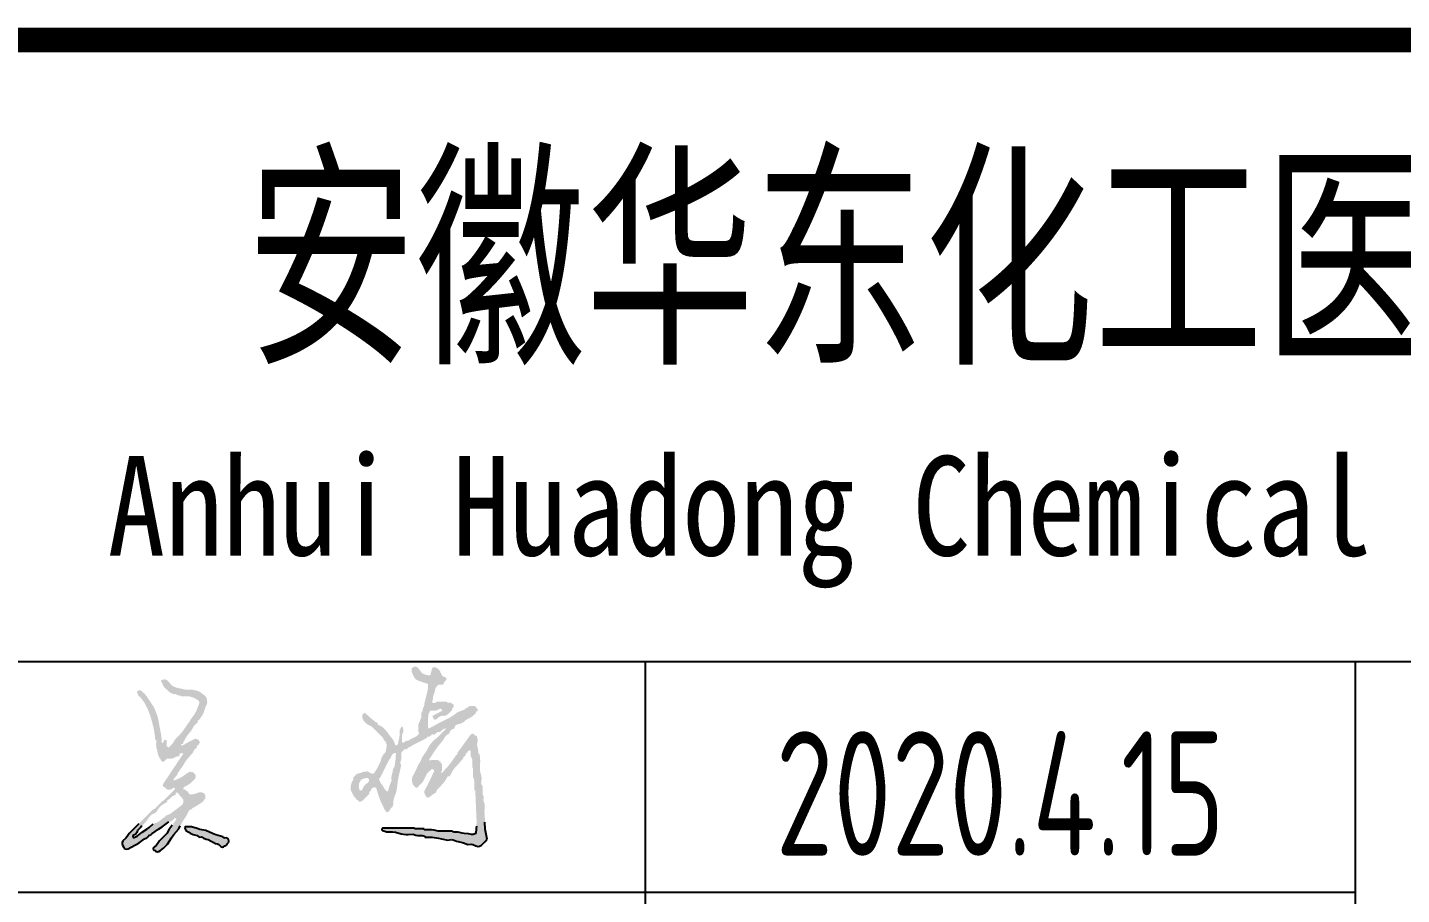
# Model space of a CAD drawing. Extents: x 4682119 to 9193858, y -786075 to -318274.
# Drawn here: x 4703808 to 4707678, y -343337 to -340895 of the extents above; entities that cross this region are included whole.
import ezdxf
from ezdxf.enums import TextEntityAlignment as Align

# ---------------------------------------------------------------- set-up
doc = ezdxf.new("R2010")
doc.units = 0
doc.header["$LTSCALE"] = 1000
doc.header["$MEASUREMENT"] = 0
doc.layers.get('0').update_dxf_attribs({"linetype": 'CONTINUOUS'})
doc.styles.add('sceie', font='sceie.shx', dxfattribs={"width": 0.7, "bigfont": 'sceic.shx'})
doc.styles.add('宋体', font='', dxfattribs={"width": 0.7})
doc.styles.get('宋体').set_extended_font_data('SimSun')

msp = doc.modelspace()

# ---------------------------------------------------------------- hatches: boundary and pattern name
h = msp.add_hatch(color=256)
h.dxf.hatch_style = 1
h.paths.add_polyline_path([(4704279.4, -342927.7), (4704285.2, -342923.1), (4704284.7, -342920.3), (4704285.8, -342918.1), (4704288.3, -342916.8), (4704290.9, -342913.4), (4704292, -342911.5), (4704293.5, -342907.4), (4704290, -342902.3), (4704287, -342900), (4704281, -342898.1), (4704265.8, -342905.5), (4704258.3, -342909.5), (4704243.5, -342917.9), (4704241.5, -342916.9), (4704240.6, -342914.7), (4704241.4, -342912.6), (4704244.1, -342913), (4704246.4, -342911.1), (4704246.7, -342908.5), (4704254.6, -342894.4), (4704259.2, -342887.6), (4704269.6, -342875.1), (4704275.1, -342864.9), (4704278.8, -342860.1), (4704287.3, -342852.2), (4704286.8, -342849.5), (4704287.9, -342847.2), (4704290.4, -342846), (4704300.3, -342832.4), (4704304.3, -342824.5), (4704309.2, -342808.5), (4704313.3, -342801), (4704314.2, -342796.1), (4704313.3, -342787.6), (4704311.7, -342781.8), (4704309.7, -342778.9), (4704305, -342775.1), (4704294, -342766.8), (4704287.2, -342763.6), (4704273.7, -342760.5), (4704266.7, -342760.5), (4704263.1, -342760.5), (4704256, -342760.5), (4704244.3, -342758.1), (4704238.5, -342756.9), (4704226.9, -342754.3), (4704217.8, -342750.5), (4704213.4, -342747.2), (4704207.1, -342739.7), (4704204.6, -342737.2), (4704203.3, -342735.9), (4704200.8, -342733.4), (4704195.8, -342731.4), (4704192.6, -342731.2), (4704187.3, -342732.4), (4704184.7, -342733.9), (4704184.2, -342737.6), (4704186.2, -342739.7), (4704190.8, -342750), (4704194.5, -342755), (4704202.9, -342762.6), (4704209.2, -342767.9), (4704212.9, -342770.1), (4704220.6, -342773), (4704224.9, -342772.4), (4704227.8, -342773.3), (4704231, -342776.2), (4704235.4, -342776.2), (4704237.8, -342777), (4704241.4, -342779.3), (4704250.6, -342779.3), (4704255.2, -342779.3), (4704264.4, -342779.3), (4704274.9, -342782.5), (4704280.1, -342784.8), (4704289.4, -342790.7), (4704291.8, -342794.7), (4704292.1, -342797.9), (4704290.4, -342802.2), (4704283.5, -342819.9), (4704278.8, -342828.6), (4704267.5, -342843.9), (4704264.8, -342849.2), (4704263.1, -342851.8), (4704259.2, -342856.4), (4704246.6, -342875.1), (4704239.4, -342884), (4704223.7, -342900.1), (4704217.7, -342910.3), (4704213.8, -342915.1), (4704205, -342923.1), (4704204, -342921), (4704201.9, -342920.2), (4704199.8, -342921), (4704199.8, -342913.5), (4704199.8, -342909.7), (4704199.8, -342902.2), (4704197.3, -342901.7), (4704196, -342901.5), (4704193.5, -342901.2), (4704191.9, -342905.2), (4704190.8, -342907.1), (4704188.3, -342910.6), (4704186.5, -342910.2), (4704185.4, -342908.1), (4704186.2, -342906.4), (4704185.4, -342898.1), (4704185, -342893.9), (4704184.1, -342885.6), (4704182.5, -342877.2), (4704181.6, -342873.1), (4704180, -342864.7), (4704177.9, -342852.1), (4704176.6, -342845.9), (4704173.7, -342833.5), (4704166.4, -342815.1), (4704161.8, -342806.1), (4704150.8, -342789.7), (4704143.7, -342778.8), (4704139.4, -342773.6), (4704130, -342764.7), (4704126, -342762.3), (4704122.8, -342762), (4704118.5, -342763.7), (4704116.6, -342764.6), (4704116.1, -342767.3), (4704117.5, -342768.9), (4704119.1, -342774.6), (4704121.1, -342777.6), (4704125.8, -342781.4), (4704134.8, -342793.1), (4704138.8, -342799.5), (4704145.6, -342812.6), (4704152.4, -342829.8), (4704155.4, -342838.6), (4704160.2, -342856.4), (4704161.4, -342861.4), (4704162.1, -342863.9), (4704163.3, -342868.9), (4704165, -342878.9), (4704165.8, -342883.9), (4704167.5, -342893.9), (4704166.6, -342897.4), (4704167.7, -342900.2), (4704170.6, -342902.2), (4704170.2, -342914.8), (4704170.8, -342921.3), (4704173.7, -342933.5), (4704176, -342944.1), (4704178.2, -342949.4), (4704184.1, -342958.5), (4704186, -342961.8), (4704188.8, -342963.2), (4704192.5, -342962.7), (4704195.8, -342959.3), (4704197.5, -342957.7), (4704200.8, -342954.3), (4704211.4, -342954.6), (4704217.2, -342953.5), (4704226.9, -342949.1), (4704230, -342948), (4704231.9, -342947.7), (4704235.2, -342948.1), (4704235.1, -342943.1), (4704238.5, -342939.2), (4704243.5, -342938.7), (4704245.4, -342939.7), (4704245.9, -342942.3), (4704244.6, -342943.9), (4704222.7, -342976.3), (4704211.8, -342992.5), (4704190.4, -343025.2), (4704188.7, -343028.8), (4704190, -343032.7), (4704193.5, -343034.6), (4704197, -343037.3), (4704198.7, -343038.7), (4704201.9, -343041.8), (4704208.8, -343041.9), (4704212.8, -343040.7), (4704218.5, -343036.6), (4704220.1, -343036), (4704221.5, -343036.4), (4704222.7, -343037.7), (4704223.1, -343039.3), (4704222.8, -343040.6), (4704221.6, -343041.8), (4704209.6, -343053.9), (4704203.5, -343060), (4704191.4, -343072.1), (4704189.8, -343072.9), (4704188.9, -343073.3), (4704187.3, -343074.1), (4704178.9, -343082.5), (4704174.8, -343086.6), (4704166.4, -343095), (4704164.8, -343095.8), (4704163.9, -343096.2), (4704162.3, -343097.1), (4704135.2, -343124.2), (4704121.6, -343137.7), (4704094.5, -343164.8), (4704088.6, -343174), (4704085, -343178.3), (4704076.8, -343185.6), (4704074.8, -343190.2), (4704074.6, -343193.3), (4704075.8, -343198.1), (4704077.9, -343202.3), (4704078.9, -343204.4), (4704081, -343208.5), (4704087.8, -343209), (4704091.8, -343208), (4704097.7, -343204.4), (4704114.2, -343196), (4704122.2, -343191.2), (4704137.3, -343180.4), (4704143.9, -343177.1), (4704147.1, -343174.6), (4704151.8, -343169), (4704154.6, -343169.4), (4704156.8, -343168.3), (4704158.1, -343165.8), (4704177.3, -343152.5), (4704186.9, -343145.9), (4704206, -343132.5), (4704212, -343131.2), (4704215.2, -343129.5), (4704219.6, -343125.2), (4704220.5, -343123), (4704222.4, -343121.8), (4704224.8, -343122.1), (4704226.7, -343123), (4704227.2, -343125.7), (4704225.8, -343127.3), (4704223.7, -343131.2), (4704222.1, -343133), (4704218.5, -343135.6), (4704219, -343138.4), (4704217.9, -343140.6), (4704215.4, -343141.9), (4704208.9, -343150.6), (4704206, -343155.2), (4704200.8, -343164.8), (4704192.5, -343173.1), (4704188.3, -343177.3), (4704180, -343185.6), (4704174, -343194.4), (4704170.4, -343198.5), (4704162.3, -343205.4), (4704161.8, -343208.4), (4704162.3, -343210.4), (4704164.3, -343212.7), (4704165.9, -343211.8), (4704168.3, -343212.9), (4704168.5, -343214.8), (4704173.8, -343216.3), (4704177.5, -343215.8), (4704182.1, -343212.7), (4704190.7, -343206.5), (4704194.7, -343202.9), (4704201.9, -343195), (4704213.5, -343177), (4704220, -343168.4), (4704234.2, -343152.3), (4704238.3, -343144), (4704240.4, -343139.8), (4704244.6, -343131.4), (4704253.3, -343118.6), (4704257.3, -343111.9), (4704264.4, -343098.1), (4704267.1, -343098.6), (4704269.3, -343097.5), (4704270.6, -343095), (4704284.3, -343087.3), (4704291, -343083.1), (4704304, -343074.1), (4704303.6, -343071.5), (4704305.5, -343069.2), (4704308.1, -343068.9), (4704309.2, -343062.3), (4704308.7, -343058.4), (4704306, -343052.3), (4704300.6, -343049.8), (4704297.4, -343049.2), (4704291.5, -343049.1), (4704281.8, -343052.8), (4704276.7, -343054.1), (4704266.5, -343055.4), (4704262.6, -343053.1), (4704260.8, -343050.5), (4704260.2, -343046), (4704257.4, -343046.5), (4704255.2, -343045.4), (4704253.9, -343042.9), (4704251.9, -343041.4), (4704250.1, -343041.1), (4704247.7, -343041.8), (4704246.8, -343038.4), (4704247.9, -343035.5), (4704250.8, -343033.5), (4704263.2, -343026.4), (4704269, -343021.8), (4704279, -343011.6), (4704281.7, -343006.9), (4704282, -343003.2), (4704280, -342998.1), (4704277.5, -342995.6), (4704276.2, -342994.3), (4704273.7, -342991.8), (4704267.4, -342991.4), (4704263.8, -342992.1), (4704258.1, -342995), (4704244.2, -343005), (4704236.5, -343009.3), (4704220.6, -343015.8), (4704219.3, -343015.5), (4704218.7, -343013.7), (4704219.6, -343012.7), (4704223.8, -343006.6), (4704226.1, -343003.6), (4704231, -342998.1), (4704230.5, -342995.3), (4704231.7, -342993.1), (4704234.2, -342991.8), (4704236.9, -342986.5), (4704238.6, -342983.9), (4704242.5, -342979.3), (4704253.5, -342961.6), (4704259.8, -342953.2), (4704273.7, -342937.7), (4704276.9, -342930.9)])
h.paths.add_polyline_path([(4704228.4, -343049.9), (4704231, -343050.2), (4704236.7, -343058.1), (4704239.9, -343061.9), (4704246.7, -343068.9), (4704247.3, -343075.3), (4704246.6, -343079), (4704243.5, -343084.6), (4704233.6, -343092.1), (4704228.6, -343095.9), (4704218.5, -343103.3), (4704211.1, -343109.2), (4704206.7, -343111.6), (4704197.7, -343114.8), (4704195.2, -343118.4), (4704193.3, -343120.1), (4704189.3, -343122.1), (4704179.8, -343130.2), (4704174, -343133.5), (4704162.3, -343137.7), (4704150.7, -343148.4), (4704144.3, -343153.3), (4704131, -343161.7), (4704121.8, -343169.1), (4704116.7, -343172.3), (4704106, -343177.3), (4704106.1, -343176.4), (4704105.8, -343175.7), (4704105, -343175.2), (4704104.9, -343172.2), (4704106.3, -343170.1), (4704109.1, -343169), (4704113.8, -343165.2), (4704115.8, -343162.2), (4704117.5, -343156.5), (4704125.8, -343148.1), (4704130, -343144), (4704138.3, -343135.6), (4704143.8, -343128.6), (4704146.5, -343125), (4704151.8, -343117.9), (4704156.2, -343113), (4704159.2, -343110.9), (4704165.4, -343108.5), (4704170.2, -343105.1), (4704172.4, -343102.5), (4704174.8, -343097.1), (4704183.5, -343087.7), (4704188.7, -343083.6), (4704199.8, -343077.3), (4704201.6, -343075.4), (4704202.2, -343073.6), (4704201.9, -343071), (4704204.4, -343069.9), (4704205.7, -343069.3), (4704208.1, -343067.9), (4704213.8, -343062.1), (4704217.3, -343059.6), (4704224.8, -343056.4), (4704224.8, -343054.8), (4704224.8, -343053.9), (4704224.8, -343052.3), (4704226.7, -343050.5)], flags=16)
h.paths.add_polyline_path([(4704328.7, -343165.2), (4704310.2, -343156.5), (4704293.7, -343153.5), (4704285.5, -343151.4), (4704269.6, -343146), (4704262.5, -343146), (4704258.9, -343146), (4704251.9, -343146), (4704250.6, -343147.2), (4704250.2, -343148.6), (4704250.8, -343150.2), (4704252.2, -343152.6), (4704252.8, -343153.9), (4704253.9, -343156.5), (4704261.9, -343161.7), (4704266.1, -343164), (4704274.8, -343167.9), (4704281.9, -343169.5), (4704285.5, -343171.1), (4704291.5, -343175.2), (4704296.6, -343174.8), (4704299.6, -343175.6), (4704304, -343178.3), (4704309, -343180), (4704311.5, -343180.8), (4704316.5, -343182.5), (4704324.8, -343186.7), (4704329, -343188.8), (4704337.3, -343192.9), (4704343.3, -343194), (4704346.6, -343195.8), (4704350.8, -343200.2), (4704351.7, -343201), (4704352.1, -343201.5), (4704352.9, -343202.3), (4704357, -343203.4), (4704360, -343202.8), (4704363.3, -343200.2), (4704366.8, -343198.6), (4704368.5, -343197.2), (4704370.6, -343194), (4704374, -343190.1), (4704374.9, -343186.5), (4704373.8, -343181.5), (4704372.1, -343179.8), (4704371.3, -343179), (4704369.6, -343177.3), (4704364.9, -343178.1), (4704361.8, -343177.2), (4704358.1, -343174.2), (4704338.4, -343168.8)])
h.paths.add_polyline_path([(4705098.4, -343162.5), (4705097.1, -343152.8), (4705095.8, -343133.5), (4705097.4, -343132.9), (4705098, -343130.6), (4705096.8, -343129.4), (4705095.1, -343111.1), (4705094.9, -343101.8), (4705095.8, -343083.5), (4705094.1, -343078.5), (4705093.3, -343076), (4705091.6, -343071), (4705093, -343064.4), (4705092.5, -343060.4), (4705089.6, -343054.3), (4705089.6, -343045.2), (4705089.6, -343040.6), (4705089.6, -343031.4), (4705087.9, -343028.9), (4705087.1, -343027.7), (4705085.4, -343025.2), (4705086.5, -343016.1), (4705086.7, -343011.4), (4705086.4, -343002.3), (4705083.2, -342992.7), (4705082.3, -342987.4), (4705082.3, -342977.2), (4705082.9, -342963.1), (4705082.7, -342955.9), (4705081.2, -342941.8), (4705078.6, -342940.8), (4705077.3, -342938.3), (4705078.1, -342935.6), (4705076.4, -342927.2), (4705075.6, -342923.1), (4705073.9, -342914.7), (4705075.8, -342904.9), (4705075.5, -342899.4), (4705072.9, -342889.7), (4705070.1, -342890.2), (4705067.9, -342889.1), (4705066.6, -342886.6), (4705062.7, -342884.3), (4705058.7, -342884.6), (4705055.2, -342887.6), (4705040.8, -342907.8), (4705033.5, -342917.8), (4705018.7, -342937.7), (4705019.2, -342940.4), (4705018.1, -342942.6), (4705015.6, -342943.9), (4705000.9, -342964.8), (4704993, -342974.9), (4704976, -342993.9), (4704974.7, -342993.9), (4704974.1, -342993.9), (4704972.9, -342993.9), (4704971.9, -342992.3), (4704973.1, -342989.9), (4704974.9, -342989.7), (4704974.9, -342981.4), (4704974.9, -342977.2), (4704974.9, -342968.9), (4704972.5, -342968), (4704971.4, -342964.9), (4704972.9, -342962.7), (4704970.1, -342963.1), (4704967.9, -342962), (4704966.6, -342959.5), (4704957.6, -342957.9), (4704952.8, -342957.7), (4704943.7, -342958.5), (4704943.6, -342959.4), (4704942.4, -342960), (4704941.6, -342959.5), (4704939.7, -342958.6), (4704939.2, -342955.9), (4704940.6, -342954.3), (4704955, -342932.4), (4704962.7, -342921.7), (4704979.1, -342901.2), (4704983, -342894.5), (4704985.4, -342891.3), (4704990.6, -342885.6), (4704992.8, -342885.4), (4704994.1, -342884.9), (4704995.8, -342883.5), (4704997.8, -342877.5), (4705000, -342874.5), (4705005.2, -342871), (4705007.4, -342870.8), (4705008.6, -342870.3), (4705010.4, -342868.9), (4705011.2, -342863.9), (4705013.2, -342861), (4705017.7, -342858.5), (4705029.5, -342855), (4705035.4, -342851.9), (4705044.8, -342843.9), (4705056, -342838.3), (4705061.4, -342834.6), (4705070.8, -342826.2), (4705070.5, -342823.5), (4705072.3, -342821.2), (4705075, -342821), (4705075.9, -342817.2), (4705075.3, -342814.6), (4705072.9, -342811.6), (4705070.8, -342809.5), (4705069.8, -342808.5), (4705067.7, -342806.4), (4705059.7, -342805.8), (4705055.5, -342806.2), (4705047.9, -342808.5), (4705047, -342810.1), (4705046.6, -342811), (4705045.8, -342812.6), (4705043, -342812.1), (4705040.8, -342813.3), (4705039.5, -342815.8), (4705024, -342821.6), (4705016.4, -342825.7), (4705003.1, -342835.5), (4704986.1, -342844.5), (4704977.5, -342848.8), (4704960.4, -342857.4), (4704952.9, -342861.7), (4704949.1, -342863.7), (4704941.6, -342867.8), (4704940, -342869.2), (4704937.3, -342868.7), (4704936.4, -342866.8), (4704935.6, -342851), (4704935.8, -342843), (4704937.4, -342827.2), (4704939.9, -342824.4), (4704940.9, -342822.5), (4704941.6, -342818.9), (4704951.6, -342819.7), (4704957.1, -342819), (4704966.6, -342815.8), (4704969.3, -342813.8), (4704972.8, -342814.2), (4704974.9, -342816.8), (4704975.3, -342819.4), (4704973.4, -342821.7), (4704970.8, -342822), (4704961.6, -342827), (4704957, -342829.5), (4704947.9, -342834.5), (4704950, -342838), (4704950.8, -342840), (4704952, -342843.9), (4704956.3, -342844.5), (4704959.2, -342843.6), (4704962.4, -342840.8), (4704966.9, -342837.1), (4704969.6, -342835.6), (4704974.9, -342833.5), (4704981.8, -342834), (4704985.8, -342833), (4704991.6, -342829.3), (4704996.8, -342824.5), (4704999.3, -342822), (4705004.1, -342816.8), (4705003.6, -342814), (4705004.8, -342811.8), (4705007.2, -342810.5), (4705008.6, -342806.6), (4705008.3, -342803.7), (4705006.2, -342800.1), (4705003.2, -342799.7), (4705001.5, -342798.5), (4705000, -342796), (4704995.1, -342797.4), (4704991.6, -342796.8), (4704987.4, -342793.9), (4704976.6, -342793.9), (4704971.2, -342793.9), (4704960.4, -342793.9), (4704957.1, -342796.8), (4704954.2, -342797.7), (4704949.9, -342797), (4704948, -342796.1), (4704947.5, -342793.4), (4704948.9, -342791.8), (4704950.3, -342780.8), (4704951.5, -342775.2), (4704955.1, -342764.7), (4704956, -342759), (4704957.1, -342756), (4704960.4, -342751.2), (4704962.4, -342749.1), (4704963.5, -342748), (4704965.6, -342745.9), (4704971, -342745.9), (4704973.7, -342745.9), (4704979.1, -342745.9), (4704980.7, -342740.2), (4704982.7, -342737.2), (4704987.4, -342733.4), (4704988.1, -342730.1), (4704987.5, -342727.8), (4704985.4, -342725.1), (4704979, -342723.5), (4704975.5, -342720.6), (4704972.9, -342714.7), (4704968.7, -342705.9), (4704964.7, -342701.6), (4704956.2, -342697), (4704951.9, -342696.5), (4704948.7, -342698.3), (4704946.8, -342702.2), (4704945.1, -342708.9), (4704944.3, -342712.2), (4704942.6, -342718.9), (4704940.7, -342719.6), (4704939.6, -342719.8), (4704937.4, -342719.9), (4704929.7, -342718.2), (4704925.9, -342716.9), (4704918.7, -342713.6), (4704914.3, -342707.3), (4704912, -342704.1), (4704907.2, -342698), (4704902.5, -342695.3), (4704898.7, -342695), (4704893.7, -342697), (4704892, -342698.6), (4704891.2, -342699.5), (4704889.5, -342701.1), (4704890.1, -342709.3), (4704891.3, -342713.5), (4704894.7, -342720.9), (4704899, -342728.4), (4704902.6, -342731.8), (4704910.3, -342735.5), (4704920.3, -342738.9), (4704925.3, -342740.6), (4704935.4, -342743.9), (4704935.7, -342753.9), (4704935.3, -342759), (4704933.3, -342768.9), (4704930.3, -342780.5), (4704928.8, -342786.4), (4704926, -342798), (4704925.3, -342804.1), (4704924.4, -342807.1), (4704921.8, -342812.6), (4704920.5, -342818.7), (4704919.5, -342821.7), (4704916.6, -342827.2), (4704917.4, -342834.8), (4704916.7, -342839.1), (4704913.5, -342846), (4704911.8, -342851.1), (4704910.7, -342853.6), (4704908.3, -342858.5), (4704908.3, -342866.8), (4704908.3, -342871), (4704908.3, -342879.3), (4704910.5, -342880.5), (4704911, -342883.7), (4704909.3, -342885.6), (4704907.2, -342887.6), (4704906.2, -342888.7), (4704904.1, -342890.8), (4704895.8, -342894.9), (4704891.6, -342897), (4704883.3, -342901.2), (4704882, -342901.9), (4704881.4, -342902.8), (4704881.2, -342904.3), (4704876.9, -342903.7), (4704874, -342904.6), (4704870.8, -342907.4), (4704867.7, -342908.9), (4704865.7, -342909.1), (4704862.4, -342908.5), (4704862.4, -342900.1), (4704862.4, -342896), (4704862.4, -342887.6), (4704866.1, -342880.1), (4704866.8, -342875.1), (4704865.5, -342866.8), (4704864.6, -342864.9), (4704861.9, -342864.4), (4704860.3, -342865.8), (4704859.1, -342868.9), (4704858.3, -342870.4), (4704856.2, -342873.1), (4704855.8, -342889), (4704854.7, -342897.1), (4704851, -342912.6), (4704849.4, -342915.6), (4704847, -342917), (4704843.7, -342916.8), (4704839.9, -342905.5), (4704836.8, -342899.9), (4704829.1, -342890.8), (4704821.1, -342879.7), (4704816.7, -342874.4), (4704807.2, -342864.7), (4704801.6, -342862.1), (4704798.9, -342860.7), (4704793.7, -342857.4), (4704793.9, -342854.8), (4704792.1, -342852.5), (4704789.5, -342852.2), (4704776.6, -342841.8), (4704770.4, -342836.4), (4704758.2, -342825.1), (4704756.4, -342827), (4704754.6, -342827.6), (4704752, -342827.2), (4704750.6, -342835.1), (4704751.1, -342839.6), (4704754.1, -342847), (4704761.9, -342855.2), (4704766.8, -342858.8), (4704777, -342863.7), (4704789.9, -342876.6), (4704796.4, -342883.1), (4704809.3, -342896), (4704811.1, -342900.7), (4704812.8, -342903), (4704816.6, -342906.4), (4704819.3, -342915.2), (4704819.5, -342920.3), (4704817.6, -342929.3), (4704816.3, -342935.3), (4704814.6, -342938.5), (4704810.3, -342942.9), (4704806.2, -342949.3), (4704804.6, -342953.1), (4704803, -342960.6), (4704797.2, -342972.2), (4704794.3, -342978.1), (4704788.4, -342989.7), (4704786, -342991), (4704784.8, -342993.2), (4704785.3, -342996), (4704778.5, -342996.5), (4704774.5, -342995.5), (4704768.6, -342991.8), (4704766.8, -342990), (4704764.7, -342989.7), (4704762.4, -342990.8), (4704755.5, -342991.2), (4704752, -342992.1), (4704745.7, -342995), (4704740, -342995.8), (4704737, -342996.9), (4704732.2, -343000.2), (4704729.5, -343003.7), (4704728, -343005.4), (4704724.9, -343008.5), (4704725.5, -343012.8), (4704724.6, -343015.7), (4704721.8, -343018.9), (4704718.9, -343028.6), (4704718.2, -343033.9), (4704718.6, -343043.9), (4704723.8, -343054.5), (4704727, -343059.7), (4704734.3, -343068.9), (4704737.5, -343071.1), (4704739, -343072.4), (4704741.6, -343075.2), (4704745.9, -343075.3), (4704748.4, -343074.6), (4704752, -343072.1), (4704759.5, -343064.6), (4704763.2, -343060.8), (4704770.7, -343053.3), (4704770, -343050.2), (4704771.1, -343047.6), (4704773.9, -343046), (4704776.1, -343039.9), (4704779.2, -343036.7), (4704785.3, -343034.6), (4704786.4, -343035.9), (4704787.9, -343036.2), (4704789.5, -343035.6), (4704797.6, -343061.7), (4704802.6, -343074.5), (4704814.5, -343099.1), (4704816.5, -343100.1), (4704817.4, -343102.3), (4704816.6, -343104.4), (4704820.3, -343105.3), (4704823, -343104.7), (4704826, -343102.3), (4704830.1, -343096.1), (4704832.4, -343093.2), (4704837.4, -343087.7), (4704838.8, -343071.5), (4704840.7, -343063.2), (4704846.8, -343048.1), (4704848.5, -343035.6), (4704849.4, -343029.4), (4704851, -343016.8), (4704852.6, -343008.5), (4704853.5, -343004.3), (4704855.1, -342996), (4704856, -342992.7), (4704856.4, -342991), (4704857.2, -342987.7), (4704858.5, -342981.4), (4704859.1, -342978.3), (4704860.3, -342972), (4704858, -342968.1), (4704857.7, -342964.9), (4704859.3, -342960.6), (4704860.9, -342951.5), (4704861.2, -342946.8), (4704860.3, -342937.7), (4704864.5, -342933.5), (4704866.6, -342931.4), (4704870.8, -342927.2), (4704874.2, -342928.1), (4704877.1, -342927), (4704879.1, -342924.1), (4704885.2, -342921.2), (4704888.1, -342919.5), (4704893.7, -342915.8), (4704907, -342909.1), (4704913.7, -342905.8), (4704927, -342899.1), (4704930.9, -342896.9), (4704932.7, -342895.4), (4704935.4, -342891.8), (4704938.2, -342892.8), (4704940.7, -342892.1), (4704942.6, -342889.7), (4704945.1, -342888.6), (4704946.2, -342887.7), (4704947.9, -342885.6), (4704951.4, -342886.9), (4704954.6, -342886.2), (4704957.2, -342883.5), (4704959.7, -342882.4), (4704960.8, -342881.4), (4704962.4, -342879.3), (4704966.8, -342879.9), (4704969.6, -342879.1), (4704972.9, -342876.2), (4704977.3, -342872.5), (4704979.9, -342870.9), (4704985.4, -342868.9), (4704985.8, -342870.6), (4704985.5, -342871.8), (4704984.3, -342873.1), (4704976.4, -342881), (4704972.4, -342884.9), (4704964.5, -342892.9), (4704953.4, -342901.6), (4704948.3, -342906.7), (4704939.5, -342917.9), (4704932.4, -342931.2), (4704928.4, -342937.8), (4704919.7, -342950.2), (4704916, -342959.3), (4704913.6, -342963.7), (4704908.3, -342972), (4704902.2, -342986.1), (4704898.9, -342993), (4704891.6, -343006.4), (4704890.7, -343015.2), (4704891.1, -343019.9), (4704893.7, -343028.3), (4704896.6, -343031.2), (4704898.1, -343032.7), (4704901, -343035.6), (4704905.2, -343035.9), (4704908.4, -343034.2), (4704910.3, -343030.4), (4704918.6, -343023.1), (4704922.2, -343018.4), (4704927, -343008.5), (4704932.2, -342998.1), (4704936, -342993.2), (4704944.7, -342985.6), (4704945.6, -342983.6), (4704948.4, -342983), (4704949.9, -342984.5), (4704952.8, -342987), (4704953.3, -342990.9), (4704951, -342993.9), (4704942.8, -343012.1), (4704938.4, -343021.1), (4704929.1, -343038.7), (4704925.6, -343044.9), (4704925.3, -343049.9), (4704928.1, -343056.4), (4704929.5, -343058.9), (4704930.1, -343060.1), (4704931.2, -343062.7), (4704935.7, -343064), (4704938.9, -343063.4), (4704942.6, -343060.6), (4704948.5, -343055.9), (4704951.7, -343053.8), (4704958.3, -343050.2), (4704960.5, -343043.6), (4704962.6, -343040.4), (4704967.7, -343035.6), (4704978.5, -343024.2), (4704983.4, -343017.8), (4704991.6, -343004.3), (4704994.2, -343004.6), (4704996, -343004.1), (4704997.9, -343002.3), (4705007, -342985.9), (4705012.8, -342978.1), (4705026, -342964.7), (4705029.2, -342960.1), (4705031.1, -342957.9), (4705035.4, -342954.3), (4705034.9, -342951.6), (4705036, -342949.3), (4705038.5, -342948.1), (4705041.5, -342944.5), (4705042.7, -342942.2), (4705043.7, -342937.7), (4705045.4, -342937.7), (4705046.2, -342937.7), (4705047.9, -342937.7), (4705047.6, -342935), (4705048.2, -342933.3), (4705050, -342931.4), (4705052.6, -342931.1), (4705054.3, -342931.7), (4705056.2, -342933.5), (4705055.7, -342942.8), (4705056.6, -342947.9), (4705060.4, -342956.4), (4705060.4, -342965.6), (4705060.4, -342970.2), (4705060.4, -342979.3), (4705061.2, -342979.3), (4705061.6, -342979.3), (4705062.5, -342979.3), (4705062.5, -342989.3), (4705062.5, -342994.3), (4705062.5, -343004.3), (4705064.1, -343009.3), (4705065, -343011.8), (4705066.6, -343016.8), (4705066.6, -343027.7), (4705066.6, -343033.1), (4705066.6, -343043.9), (4705068.5, -343043.7), (4705068.9, -343043), (4705068.7, -343039.8), (4705069.7, -343041.4), (4705068.9, -343043), (4705069.1, -343048.9), (4705069.3, -343053.5), (4705069.8, -343062.7), (4705071, -343090.2), (4705071.6, -343103.9), (4705072.9, -343131.4), (4705072.1, -343144.8), (4705071.7, -343151.5), (4705070.8, -343164.8), (4705063, -343167.7), (4705058, -343167.9), (4705050, -343165.8), (4705038.2, -343164.9), (4705032.3, -343164), (4705020.8, -343161.7), (4705013.2, -343161.7), (4705009.2, -343161), (4705002, -343158.5), (4704987, -343158.5), (4704979.5, -343158.5), (4704964.5, -343158.5), (4704957, -343156.9), (4704953.3, -343156), (4704945.8, -343154.4), (4704937.4, -343154.4), (4704933.3, -343154.4), (4704924.9, -343154.4), (4704924.9, -343153.5), (4704924.9, -343153.1), (4704924.9, -343152.3), (4704914.1, -343152.3), (4704908.7, -343152.3), (4704897.8, -343152.3), (4704897.8, -343151.5), (4704897.8, -343151), (4704897.8, -343150.2), (4704862, -343150.2), (4704844.1, -343150.2), (4704808.2, -343150.2), (4704806.2, -343151.7), (4704805.7, -343154.4), (4704807.2, -343156.5), (4704811.9, -343157.8), (4704814.2, -343158.6), (4704818.7, -343160.6), (4704835.5, -343160.7), (4704844, -343161.8), (4704860.3, -343165.8), (4704873.6, -343167.5), (4704880.4, -343167.7), (4704893.7, -343166.9), (4704898.7, -343168.5), (4704901.2, -343169.4), (4704906.2, -343171), (4704914.5, -343170.4), (4704919, -343170.8), (4704927, -343173.1), (4704927, -343174), (4704927, -343174.4), (4704927, -343175.2), (4704935.4, -343175.2), (4704939.5, -343175.2), (4704947.9, -343175.2), (4704965.4, -343178.5), (4704974.1, -343180.1), (4704991.6, -343183.5), (4705001.6, -343182.5), (4705007.2, -343183.2), (4705016.6, -343186.7), (4705029.4, -343189.3), (4705035.8, -343191.2), (4705047.9, -343196), (4705057.2, -343195.5), (4705062.3, -343196.4), (4705070.8, -343200.2), (4705077, -343201.3), (4705080.7, -343200.9), (4705086.4, -343198.1), (4705092.9, -343191.7), (4705096, -343188.3), (4705102.1, -343181.5)])
h.paths.add_polyline_path([(4704823.2, -343045.7), (4704821.5, -343046.6), (4704819.7, -343046), (4704814.7, -343040.9), (4704812.5, -343037.8), (4704809.3, -343031.4), (4704804.3, -343025.4), (4704802.1, -343021.9), (4704798.9, -343014.8), (4704797.7, -343012.4), (4704798.6, -343009.7), (4704800.9, -343008.5), (4704810.9, -342988.5), (4704816, -342978.5), (4704826, -342958.5), (4704829.6, -342954), (4704831.1, -342951.4), (4704833.2, -342946), (4704835.8, -342942.4), (4704837.7, -342940.7), (4704841.6, -342938.7), (4704843.2, -342938.1), (4704844.6, -342938.5), (4704845.7, -342939.7), (4704844.6, -342954.8), (4704843.7, -342962.3), (4704841.6, -342977.2), (4704838.2, -342982.4), (4704837, -342985.7), (4704836.4, -342991.8), (4704833.5, -343001.5), (4704832.8, -343006.8), (4704833.2, -343016.8), (4704828.7, -343027.4), (4704826.8, -343032.8), (4704823.9, -343043.9)], flags=16)
h.paths.add_polyline_path([(4704770, -343016.6), (4704767.6, -343021), (4704758.6, -343028.2), (4704754.6, -343033.3), (4704749.9, -343043.9), (4704747.4, -343043.9), (4704746.1, -343043.9), (4704743.6, -343043.9), (4704741.5, -343036.7), (4704741, -343032.7), (4704741.6, -343025.2), (4704743.6, -343020.4), (4704744.9, -343018), (4704747.8, -343013.7), (4704754.9, -343010.5), (4704758.8, -343009.4), (4704766.6, -343008.5), (4704769.7, -343012.4)], flags=16)

# ---------------------------------------------------------------- linework, layer by layer
for p, q in [((4702048.2, -342680.4), (4713048.2, -342680.4)), ((4705548.2, -345930.4), (4705548.2, -342680.4)), ((4707548.2, -345930.4), (4707548.2, -342680.4)), ((4704094.5, -343164.8), (4704088.6, -343174)), ((4704121.6, -343137.7), (4704094.5, -343164.8)), ((4704115.8, -343162.2), (4704113.8, -343165.2)), ((4704117.5, -343156.5), (4704115.8, -343162.2)), ((4704125.8, -343148.1), (4704117.5, -343156.5)), ((4704121.8, -343169.1), (4704131, -343161.7)), ((4704130, -343144), (4704125.8, -343148.1)), ((4704131, -343161.7), (4704144.3, -343153.3)), ((4704144.3, -343153.3), (4704150.7, -343148.4)), ((4704150.7, -343148.4), (4704162.3, -343137.7)), ((4704158.1, -343165.8), (4704177.3, -343152.5)), ((4704177.3, -343152.5), (4704186.9, -343145.9)), ((4704186.9, -343145.9), (4704206, -343132.5)), ((4704200.8, -343164.8), (4704192.5, -343173.1)), ((4704206, -343155.2), (4704200.8, -343164.8)), ((4704208.9, -343150.6), (4704206, -343155.2)), ((4704215.4, -343141.9), (4704208.9, -343150.6)), ((4704220, -343168.4), (4704234.2, -343152.3)), ((4704234.2, -343152.3), (4704238.3, -343144)), ((4704250.6, -343147.2), (4704250.2, -343148.6)), ((4704250.2, -343148.6), (4704250.8, -343150.2)), ((4704251.9, -343146), (4704250.6, -343147.2)), ((4704250.8, -343150.2), (4704252.2, -343152.6)), ((4704258.9, -343146), (4704251.9, -343146)), ((4704252.2, -343152.6), (4704252.8, -343153.9)), ((4704252.8, -343153.9), (4704253.9, -343156.5)), ((4704253.9, -343156.5), (4704261.9, -343161.7)), ((4704262.5, -343146), (4704258.9, -343146)), ((4704261.9, -343161.7), (4704266.1, -343164)), ((4704269.6, -343146), (4704262.5, -343146)), ((4704266.1, -343164), (4704274.8, -343167.9)), ((4704285.5, -343151.4), (4704269.6, -343146)), ((4704293.7, -343153.5), (4704285.5, -343151.4)), ((4704310.2, -343156.5), (4704293.7, -343153.5)), ((4704328.7, -343165.2), (4704310.2, -343156.5)), ((4704806.2, -343151.7), (4704805.7, -343154.4)), ((4704805.7, -343154.4), (4704807.2, -343156.5)), ((4704808.2, -343150.2), (4704806.2, -343151.7)), ((4704807.2, -343156.5), (4704811.9, -343157.8)), ((4704844.1, -343150.2), (4704808.2, -343150.2)), ((4704811.9, -343157.8), (4704814.2, -343158.6)), ((4704814.2, -343158.6), (4704818.7, -343160.6)), ((4704818.7, -343160.6), (4704835.5, -343160.7)), ((4704835.5, -343160.7), (4704844, -343161.8)), ((4704844, -343161.8), (4704860.3, -343165.8)), ((4704862, -343150.2), (4704844.1, -343150.2)), ((4704897.8, -343150.2), (4704862, -343150.2)), ((4704897.8, -343151), (4704897.8, -343150.2)), ((4704897.8, -343151.5), (4704897.8, -343151)), ((4704897.8, -343152.3), (4704897.8, -343151.5)), ((4704908.7, -343152.3), (4704897.8, -343152.3)), ((4704914.1, -343152.3), (4704908.7, -343152.3)), ((4704924.9, -343152.3), (4704914.1, -343152.3)), ((4704924.9, -343153.1), (4704924.9, -343152.3)), ((4704924.9, -343153.5), (4704924.9, -343153.1)), ((4704924.9, -343154.4), (4704924.9, -343153.5)), ((4704933.3, -343154.4), (4704924.9, -343154.4)), ((4704937.4, -343154.4), (4704933.3, -343154.4)), ((4704945.8, -343154.4), (4704937.4, -343154.4)), ((4704953.3, -343156), (4704945.8, -343154.4)), ((4704957, -343156.9), (4704953.3, -343156)), ((4704964.5, -343158.5), (4704957, -343156.9)), ((4704979.5, -343158.5), (4704964.5, -343158.5)), ((4704987, -343158.5), (4704979.5, -343158.5)), ((4705002, -343158.5), (4704987, -343158.5)), ((4705009.2, -343161), (4705002, -343158.5)), ((4705013.2, -343161.7), (4705009.2, -343161)), ((4705020.8, -343161.7), (4705013.2, -343161.7)), ((4705032.3, -343164), (4705020.8, -343161.7)), ((4705038.2, -343164.9), (4705032.3, -343164)), ((4705050, -343165.8), (4705038.2, -343164.9)), ((4705070.8, -343164.8), (4705063, -343167.7)), ((4705071.7, -343151.5), (4705070.8, -343164.8)), ((4705072.1, -343144.8), (4705071.7, -343151.5)), ((4705097.1, -343152.8), (4705095.8, -343133.5)), ((4705098.4, -343162.5), (4705097.1, -343152.8)), ((4705102.1, -343181.5), (4705098.4, -343162.5)), ((4704074.8, -343190.2), (4704074.6, -343193.3)), ((4704074.6, -343193.3), (4704075.8, -343198.1)), ((4704076.8, -343185.6), (4704074.8, -343190.2)), ((4704075.8, -343198.1), (4704077.9, -343202.3)), ((4704085, -343178.3), (4704076.8, -343185.6)), ((4704077.9, -343202.3), (4704078.9, -343204.4)), ((4704088.6, -343174), (4704085, -343178.3)), ((4704097.7, -343204.4), (4704114.2, -343196)), ((4704106.3, -343170.1), (4704104.9, -343172.2)), ((4704104.9, -343172.2), (4704105, -343175.2)), ((4704105, -343175.2), (4704105.8, -343175.7)), ((4704105.8, -343175.7), (4704106.1, -343176.4)), ((4704106, -343177.3), (4704116.7, -343172.3)), ((4704106.1, -343176.4), (4704106, -343177.3)), ((4704109.1, -343169), (4704106.3, -343170.1)), ((4704113.8, -343165.2), (4704109.1, -343169)), ((4704114.2, -343196), (4704122.2, -343191.2)), ((4704116.7, -343172.3), (4704121.8, -343169.1)), ((4704122.2, -343191.2), (4704137.3, -343180.4)), ((4704137.3, -343180.4), (4704143.9, -343177.1)), ((4704143.9, -343177.1), (4704147.1, -343174.6)), ((4704147.1, -343174.6), (4704151.8, -343169)), ((4704151.8, -343169), (4704154.6, -343169.4)), ((4704154.6, -343169.4), (4704156.8, -343168.3)), ((4704156.8, -343168.3), (4704158.1, -343165.8)), ((4704170.4, -343198.5), (4704162.3, -343205.4)), ((4704174, -343194.4), (4704170.4, -343198.5)), ((4704180, -343185.6), (4704174, -343194.4)), ((4704188.3, -343177.3), (4704180, -343185.6)), ((4704192.5, -343173.1), (4704188.3, -343177.3)), ((4704190.7, -343206.5), (4704194.7, -343202.9)), ((4704194.7, -343202.9), (4704201.9, -343195)), ((4704201.9, -343195), (4704213.5, -343177)), ((4704213.5, -343177), (4704220, -343168.4)), ((4704274.8, -343167.9), (4704281.9, -343169.5)), ((4704281.9, -343169.5), (4704285.5, -343171.1)), ((4704285.5, -343171.1), (4704291.5, -343175.2)), ((4704291.5, -343175.2), (4704296.6, -343174.8)), ((4704296.6, -343174.8), (4704299.6, -343175.6)), ((4704299.6, -343175.6), (4704304, -343178.3)), ((4704304, -343178.3), (4704309, -343180)), ((4704309, -343180), (4704311.5, -343180.8)), ((4704311.5, -343180.8), (4704316.5, -343182.5)), ((4704316.5, -343182.5), (4704324.8, -343186.7)), ((4704324.8, -343186.7), (4704329, -343188.8)), ((4704338.4, -343168.8), (4704328.7, -343165.2)), ((4704329, -343188.8), (4704337.3, -343192.9)), ((4704337.3, -343192.9), (4704343.3, -343194)), ((4704358.1, -343174.2), (4704338.4, -343168.8)), ((4704343.3, -343194), (4704346.6, -343195.8)), ((4704346.6, -343195.8), (4704350.8, -343200.2)), ((4704350.8, -343200.2), (4704351.7, -343201)), ((4704351.7, -343201), (4704352.1, -343201.5)), ((4704352.1, -343201.5), (4704352.9, -343202.3)), ((4704352.9, -343202.3), (4704357, -343203.4)), ((4704357, -343203.4), (4704360, -343202.8)), ((4704361.8, -343177.2), (4704358.1, -343174.2)), ((4704360, -343202.8), (4704363.3, -343200.2)), ((4704364.9, -343178.1), (4704361.8, -343177.2)), ((4704363.3, -343200.2), (4704366.8, -343198.6)), ((4704369.6, -343177.3), (4704364.9, -343178.1)), ((4704366.8, -343198.6), (4704368.5, -343197.2)), ((4704368.5, -343197.2), (4704370.6, -343194)), ((4704371.3, -343179), (4704369.6, -343177.3)), ((4704370.6, -343194), (4704374, -343190.1)), ((4704372.1, -343179.8), (4704371.3, -343179)), ((4704373.8, -343181.5), (4704372.1, -343179.8)), ((4704374.9, -343186.5), (4704373.8, -343181.5)), ((4704374, -343190.1), (4704374.9, -343186.5)), ((4704860.3, -343165.8), (4704873.6, -343167.5)), ((4704873.6, -343167.5), (4704880.4, -343167.7)), ((4704880.4, -343167.7), (4704893.7, -343166.9)), ((4704893.7, -343166.9), (4704898.7, -343168.5)), ((4704898.7, -343168.5), (4704901.2, -343169.4)), ((4704901.2, -343169.4), (4704906.2, -343171)), ((4704906.2, -343171), (4704914.5, -343170.4)), ((4704914.5, -343170.4), (4704919, -343170.8)), ((4704919, -343170.8), (4704927, -343173.1)), ((4704927, -343173.1), (4704927, -343174)), ((4704927, -343174), (4704927, -343174.4)), ((4704927, -343174.4), (4704927, -343175.2)), ((4704927, -343175.2), (4704935.4, -343175.2)), ((4704935.4, -343175.2), (4704939.5, -343175.2)), ((4704939.5, -343175.2), (4704947.9, -343175.2)), ((4704947.9, -343175.2), (4704965.4, -343178.5)), ((4704965.4, -343178.5), (4704974.1, -343180.1)), ((4704974.1, -343180.1), (4704991.6, -343183.5)), ((4704991.6, -343183.5), (4705001.6, -343182.5)), ((4705001.6, -343182.5), (4705007.2, -343183.2)), ((4705007.2, -343183.2), (4705016.6, -343186.7)), ((4705016.6, -343186.7), (4705029.4, -343189.3)), ((4705029.4, -343189.3), (4705035.8, -343191.2)), ((4705035.8, -343191.2), (4705047.9, -343196)), ((4705047.9, -343196), (4705057.2, -343195.5)), ((4705058, -343167.9), (4705050, -343165.8)), ((4705057.2, -343195.5), (4705062.3, -343196.4)), ((4705063, -343167.7), (4705058, -343167.9)), ((4705062.3, -343196.4), (4705070.8, -343200.2)), ((4705070.8, -343200.2), (4705077, -343201.3)), ((4705077, -343201.3), (4705080.7, -343200.9)), ((4705080.7, -343200.9), (4705086.4, -343198.1)), ((4705086.4, -343198.1), (4705092.9, -343191.7)), ((4705092.9, -343191.7), (4705096, -343188.3)), ((4705096, -343188.3), (4705102.1, -343181.5)), ((4704078.9, -343204.4), (4704081, -343208.5)), ((4704081, -343208.5), (4704087.8, -343209)), ((4704087.8, -343209), (4704091.8, -343208)), ((4704091.8, -343208), (4704097.7, -343204.4)), ((4704162.3, -343205.4), (4704161.8, -343208.4)), ((4704161.8, -343208.4), (4704162.3, -343210.4)), ((4704162.3, -343210.4), (4704164.3, -343212.7)), ((4704164.3, -343212.7), (4704165.9, -343211.8)), ((4704165.9, -343211.8), (4704168.3, -343212.9)), ((4704168.3, -343212.9), (4704168.5, -343214.8)), ((4704168.5, -343214.8), (4704173.8, -343216.3)), ((4704173.8, -343216.3), (4704177.5, -343215.8)), ((4704177.5, -343215.8), (4704182.1, -343212.7)), ((4704182.1, -343212.7), (4704190.7, -343206.5)), ((4702048.2, -343330.4), (4707548.2, -343330.4))]:
    msp.add_line(p, q)
at = {"const_width": 70}
msp.add_lwpolyline([(4720048.2, -340930.4), (4702048.2, -340930.4)], dxfattribs=at)

# ---------------------------------------------------------------- texts
at = {"style": '宋体'}
for s, height, width, p in [('安徽华东化工医药工程有限责任公司', 500, 0.7, (4708243.1, -341530.4)), ('Anhui Huadong Chemical & Medical Engineering Co.,Ltd', 280, 0.85, (4708243.1, -342280.4))]:
    msp.add_text(s, height=height, dxfattribs=dict(at, width=width)).set_placement(p, align=Align.MIDDLE)
at = {"style": 'sceie', "width": 0.8}
msp.add_attdef('2020.4.15', text='200320-02-040', height=350, dxfattribs=at).set_placement((4706547.6, -343051.8), align=Align.MIDDLE)

doc.saveas('drawing.dxf')
